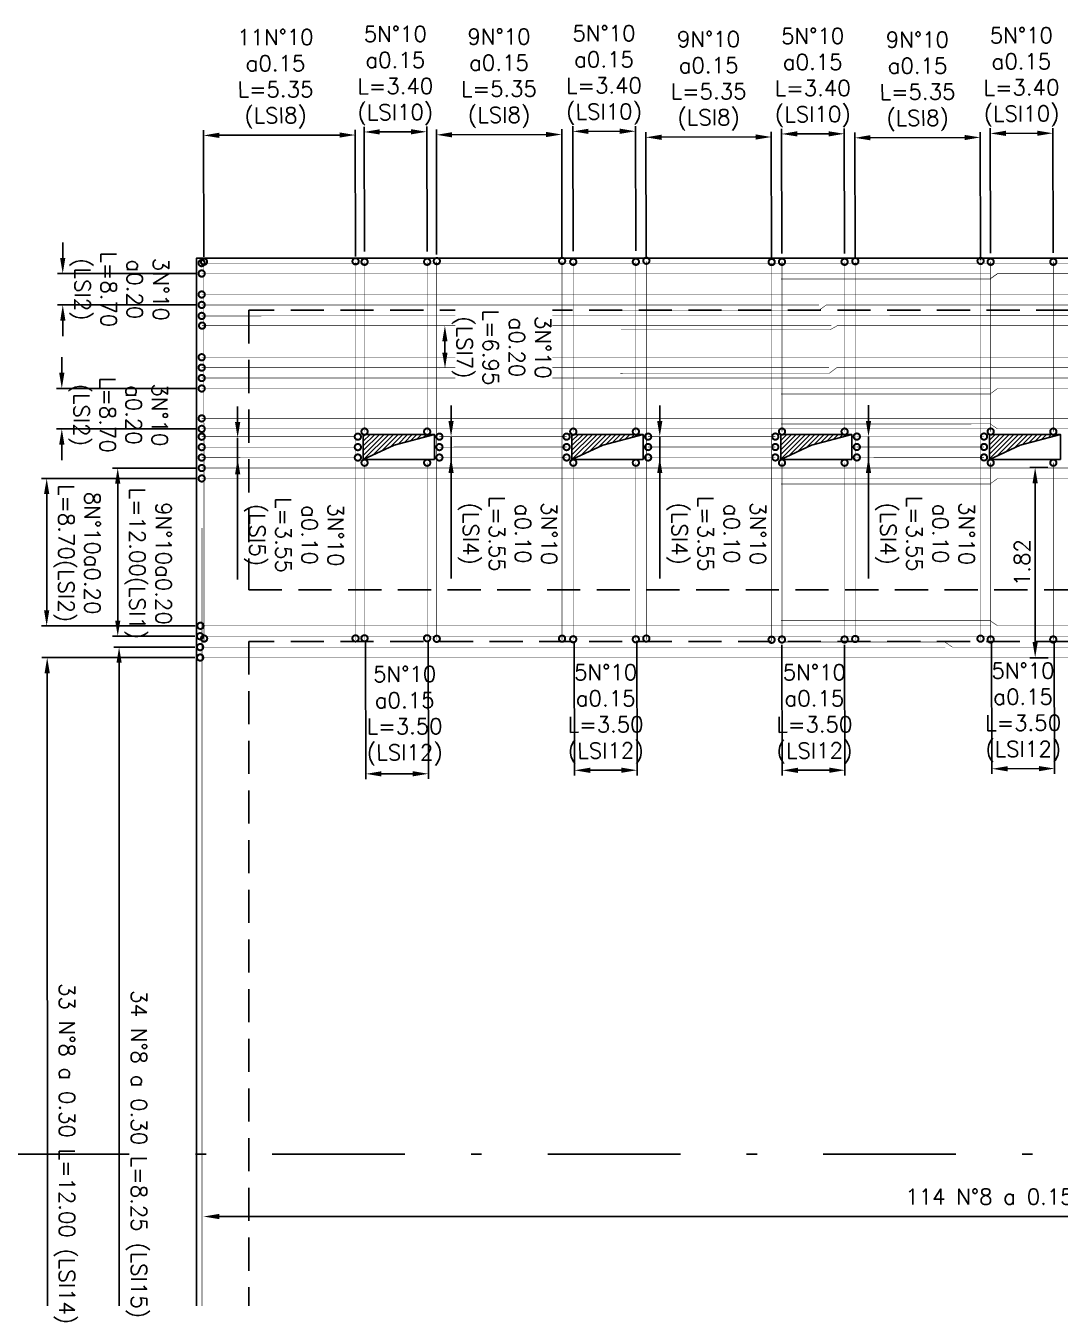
# Model space of a CAD drawing. Header units: metres. Extents: x 1080594 to 1081411, y 976871 to 977162.
# Drawn here: x 1080997.27 to 1081007.19, y 977038.03 to 977050.24 of the extents above; entities that cross this region are included whole.
import ezdxf

# ---------------------------------------------------------------- set-up
doc = ezdxf.new("R2010")
doc.units = ezdxf.units.M
doc.header["$LTSCALE"] = 25.4
for name, pattern in [('DASHDOT', [1, 0.5, -0.25, 0, -0.25]), ('DASHED2', [0.375, 0.25, -0.125]), ('HIDDEN', [0.375, 0.25, -0.125])]:
    doc.linetypes.add(name, pattern=pattern)
for name, color, linetype in [('CONTRAPESO', 3, 'Continuous'), ('DIMCONTRAPESO', 1, 'Continuous'), ('EJE PUENTE', 41, 'DASHDOT'), ('PROY', 9, 'HIDDEN'), ('REF', 6, 'Continuous'), ('REF H', 6, 'Continuous')]:
    doc.layers.add(name, color=color, linetype=linetype)
doc.layers.add('COTA', color=1, linetype='Continuous', lineweight=30)
doc.styles.add('romans', font='romans.shx')
doc.dimstyles.new('Copy 75', dxfattribs={"dimtxt": 0.15, "dimasz": 0.15, "dimexe": 0.05, "dimexo": 0.05, "dimgap": 0.05, "dimtad": 1, "dimzin": 0, "dimdsep": 46, "dimtxsty": 'romans', "dimcen": 0.002, "dimclrd": 1, "dimclre": 1, "dimclrt": 3, "dimadec": 4, "dimazin": 0, "dimtfac": 1, "dimtofl": 0, "dimtmove": 1, "dimatfit": 3, "dimfxl": 1, "dimtolj": 1, "dimtzin": 0, "dimarcsym": 1})

# ---------------------------------------------------------------- blocks, each defined once
blk = doc.blocks.new('*D1449')
at = {"layer": 'Defpoints', "color": 0, "transparency": 16777216}
for p in [(1080998.947, 977044.18), (1080997.483, 977034.667), (1080998.924, 977034.667)]:
    blk.add_point(p, dxfattribs=at)
at = {"layer": 'DIMCONTRAPESO', "color": 1, "lineweight": -2, "transparency": 16777216}
for p, q in [((1080998.897, 977044.18), (1080997.431, 977044.18)), ((1080997.481, 977044.03), (1080997.483, 977034.817)), ((1080998.874, 977034.667), (1080997.433, 977034.667))]:
    blk.add_line(p, q, dxfattribs=at)
at = {"layer": 'DIMCONTRAPESO', "color": 1, "transparency": 16777216}
for points in [[(1080997.506, 977044.03), (1080997.456, 977044.03), (1080997.481, 977044.18)], [(1080997.508, 977034.817), (1080997.458, 977034.817), (1080997.483, 977034.667)]]:
    blk.add_solid(points, dxfattribs=at)
at = {"layer": 'DIMCONTRAPESO', "color": 3, "transparency": 16777216, "insert": (1080997.646, 977039.424), "char_height": 0.15, "attachment_point": 5, "rotation": 270.007, "style": 'romans'}
blk.add_mtext('\\A1;33 N°8 a 0.30 L=12.00 (LSI14)', dxfattribs=at)
blk = doc.blocks.new('*D1450')
at = {"layer": 'Defpoints', "color": 0, "transparency": 16777216}
for p in [(1080998.946, 977044.28), (1080998.171, 977034.558), (1080998.924, 977034.558)]:
    blk.add_point(p, dxfattribs=at)
at = {"layer": 'DIMCONTRAPESO', "color": 1, "lineweight": -2, "transparency": 16777216}
for p, q in [((1080998.896, 977044.28), (1080998.12, 977044.28)), ((1080998.17, 977044.13), (1080998.171, 977034.708)), ((1080998.874, 977034.558), (1080998.121, 977034.558))]:
    blk.add_line(p, q, dxfattribs=at)
at = {"layer": 'DIMCONTRAPESO', "color": 1, "transparency": 16777216}
for points in [[(1080998.195, 977044.13), (1080998.145, 977044.13), (1080998.17, 977044.28)], [(1080998.196, 977034.708), (1080998.146, 977034.708), (1080998.171, 977034.558)]]:
    blk.add_solid(points, dxfattribs=at)
at = {"layer": 'DIMCONTRAPESO', "color": 3, "transparency": 16777216, "insert": (1080998.335, 977039.419), "char_height": 0.15, "attachment_point": 5, "rotation": 270.007, "style": 'romans'}
blk.add_mtext('\\A1;34 N°8 a 0.30 L=8.25 (LSI15)', dxfattribs=at)
blk = doc.blocks.new('*D1459')
at = {"layer": 'Defpoints', "color": 0, "transparency": 16777216}
for p in [(1080998.979, 977038.821), (1080998.979, 977038.821), (1081015.829, 977038.821)]:
    blk.add_point(p, dxfattribs=at)
at = {"layer": 'DIMCONTRAPESO', "color": 1, "lineweight": -2, "transparency": 16777216}
blk.add_line((1081015.679, 977038.821), (1080999.129, 977038.821), dxfattribs=at)
at = {"layer": 'DIMCONTRAPESO', "color": 1, "transparency": 16777216}
for points in [[(1080999.129, 977038.846), (1080999.129, 977038.796), (1080998.979, 977038.821)], [(1081015.679, 977038.846), (1081015.679, 977038.796), (1081015.829, 977038.821)]]:
    blk.add_solid(points, dxfattribs=at)
at = {"layer": 'DIMCONTRAPESO', "color": 3, "transparency": 16777216, "insert": (1081007.404, 977038.986), "char_height": 0.15, "attachment_point": 5, "style": 'romans'}
blk.add_mtext('\\A1;114 N°8 a 0.15 L=12.00 (LSI13)', dxfattribs=at)
blk = doc.blocks.new('*D1583')
at = {"layer": 'Defpoints', "color": 0, "transparency": 16777216}
for p in [(1080998.961, 977047.862), (1080997.63, 977047.561), (1080998.961, 977047.561)]:
    blk.add_point(p, dxfattribs=at)
at = {"layer": 'DIMCONTRAPESO', "color": 1, "lineweight": -2, "transparency": 16777216}
for p, q in [((1080997.63, 977048.011), (1080997.63, 977048.161)), ((1080998.911, 977047.862), (1080997.58, 977047.861)), ((1080998.911, 977047.561), (1080997.58, 977047.561)), ((1080997.631, 977047.411), (1080997.631, 977047.261))]:
    blk.add_line(p, q, dxfattribs=at)
at = {"layer": 'DIMCONTRAPESO', "color": 1, "transparency": 16777216}
for points in [[(1080997.655, 977048.011), (1080997.605, 977048.011), (1080997.63, 977047.861)], [(1080997.656, 977047.411), (1080997.606, 977047.411), (1080997.63, 977047.561)]]:
    blk.add_solid(points, dxfattribs=at)
at = {"layer": 'DIMCONTRAPESO', "color": 3, "transparency": 16777216, "insert": (1080998.17, 977047.71), "char_height": 0.15, "attachment_point": 5, "rotation": 270.0132, "style": 'romans'}
blk.add_mtext('\\A1;3N°10\\Pa0.20\\PL=8.70\\P(LSI2)', dxfattribs=at)
blk = doc.blocks.new('*D1495')
at = {"layer": 'Defpoints', "color": 0, "transparency": 16777216}
for p in [(1080998.961, 977046.76), (1080997.621, 977046.372), (1080998.961, 977046.373)]:
    blk.add_point(p, dxfattribs=at)
at = {"layer": 'DIMCONTRAPESO', "color": 1, "lineweight": -2, "transparency": 16777216}
for p, q in [((1080997.621, 977046.91), (1080997.621, 977047.06)), ((1080998.911, 977046.76), (1080997.571, 977046.76)), ((1080998.911, 977046.373), (1080997.571, 977046.372)), ((1080997.621, 977046.222), (1080997.621, 977046.072))]:
    blk.add_line(p, q, dxfattribs=at)
at = {"layer": 'DIMCONTRAPESO', "color": 1, "transparency": 16777216}
for points in [[(1080997.646, 977046.91), (1080997.596, 977046.91), (1080997.621, 977046.76)], [(1080997.646, 977046.222), (1080997.596, 977046.222), (1080997.621, 977046.372)]]:
    blk.add_solid(points, dxfattribs=at)
at = {"layer": 'DIMCONTRAPESO', "color": 3, "transparency": 16777216, "insert": (1080998.16, 977046.507), "char_height": 0.15, "attachment_point": 5, "rotation": 270.0132, "style": 'romans'}
blk.add_mtext('\\A1;3N°10\\Pa0.20\\PL=8.70\\P(LSI2)', dxfattribs=at)
blk = doc.blocks.new('*D1496')
at = {"layer": 'Defpoints', "color": 0, "transparency": 16777216}
for p in [(1080998.961, 977045.897), (1080997.476, 977044.484), (1080998.95, 977044.485)]:
    blk.add_point(p, dxfattribs=at)
at = {"layer": 'DIMCONTRAPESO', "color": 1, "lineweight": -2, "transparency": 16777216}
for p, q in [((1080998.911, 977045.897), (1080997.426, 977045.897)), ((1080997.476, 977045.747), (1080997.476, 977044.634)), ((1080998.9, 977044.485), (1080997.426, 977044.484))]:
    blk.add_line(p, q, dxfattribs=at)
at = {"layer": 'DIMCONTRAPESO', "color": 1, "transparency": 16777216}
for points in [[(1080997.501, 977045.747), (1080997.451, 977045.747), (1080997.476, 977045.897)], [(1080997.501, 977044.634), (1080997.451, 977044.634), (1080997.476, 977044.484)]]:
    blk.add_solid(points, dxfattribs=at)
at = {"layer": 'DIMCONTRAPESO', "color": 3, "transparency": 16777216, "insert": (1080997.765, 977045.182), "char_height": 0.15, "attachment_point": 5, "rotation": 270.0063, "style": 'romans'}
blk.add_mtext('\\A1;8N°10a0.20\\PL=8.70(LSI2)', dxfattribs=at)
blk = doc.blocks.new('*D1497')
at = {"layer": 'Defpoints', "color": 0, "transparency": 16777216}
for p in [(1080998.962, 977045.997), (1080998.157, 977044.385), (1080998.946, 977044.385)]:
    blk.add_point(p, dxfattribs=at)
at = {"layer": 'DIMCONTRAPESO', "color": 1, "lineweight": -2, "transparency": 16777216}
for p, q in [((1080998.912, 977045.997), (1080998.107, 977045.997)), ((1080998.157, 977045.847), (1080998.157, 977044.535)), ((1080998.896, 977044.385), (1080998.107, 977044.385))]:
    blk.add_line(p, q, dxfattribs=at)
at = {"layer": 'DIMCONTRAPESO', "color": 1, "transparency": 16777216}
for points in [[(1080998.182, 977045.847), (1080998.132, 977045.847), (1080998.157, 977045.997)], [(1080998.182, 977044.535), (1080998.132, 977044.535), (1080998.157, 977044.385)]]:
    blk.add_solid(points, dxfattribs=at)
at = {"layer": 'DIMCONTRAPESO', "color": 3, "transparency": 16777216, "insert": (1080998.446, 977045.083), "char_height": 0.15, "attachment_point": 5, "rotation": 270.0063, "style": 'romans'}
blk.add_mtext('\\A1;9N°10a0.20\\PL=12.00(LSI1)', dxfattribs=at)
blk = doc.blocks.new('*D1506')
at = {"layer": 'Defpoints', "color": 0, "transparency": 16777216}
for p in [(1081005.351, 977046.299), (1081005.351, 977046.099), (1081005.351, 977046.099)]:
    blk.add_point(p, dxfattribs=at)
at = {"layer": 'DIMCONTRAPESO', "color": 1, "lineweight": -2, "transparency": 16777216}
for p, q in [((1081005.351, 977046.449), (1081005.351, 977046.599)), ((1081005.351, 977046.299), (1081005.351, 977046.099)), ((1081005.352, 977044.939), (1081005.351, 977046.099)), ((1081005.351, 977045.949), (1081005.351, 977045.799))]:
    blk.add_line(p, q, dxfattribs=at)
at = {"layer": 'DIMCONTRAPESO', "color": 1, "transparency": 16777216}
for points in [[(1081005.376, 977046.449), (1081005.326, 977046.449), (1081005.351, 977046.299)], [(1081005.376, 977045.949), (1081005.326, 977045.949), (1081005.351, 977046.099)]]:
    blk.add_solid(points, dxfattribs=at)
at = {"layer": 'DIMCONTRAPESO', "color": 3, "transparency": 16777216, "insert": (1081005.891, 977045.368), "char_height": 0.15, "attachment_point": 5, "rotation": 270.0132, "style": 'romans'}
blk.add_mtext('\\A1;3N°10\\Pa0.10\\PL=3.55\\P(LSI4)', dxfattribs=at)
blk = doc.blocks.new('*D1507')
at = {"layer": 'Defpoints', "color": 0, "transparency": 16777216}
for p in [(1081003.351, 977046.298), (1081003.351, 977046.098), (1081003.351, 977046.098)]:
    blk.add_point(p, dxfattribs=at)
at = {"layer": 'DIMCONTRAPESO', "color": 1, "lineweight": -2, "transparency": 16777216}
for p, q in [((1081003.351, 977046.448), (1081003.351, 977046.598)), ((1081003.351, 977046.298), (1081003.351, 977046.098)), ((1081003.352, 977044.939), (1081003.351, 977046.098)), ((1081003.351, 977045.948), (1081003.351, 977045.798))]:
    blk.add_line(p, q, dxfattribs=at)
at = {"layer": 'DIMCONTRAPESO', "color": 1, "transparency": 16777216}
for points in [[(1081003.376, 977046.448), (1081003.326, 977046.448), (1081003.351, 977046.298)], [(1081003.376, 977045.948), (1081003.326, 977045.948), (1081003.351, 977046.098)]]:
    blk.add_solid(points, dxfattribs=at)
at = {"layer": 'DIMCONTRAPESO', "color": 3, "transparency": 16777216, "insert": (1081003.891, 977045.367), "char_height": 0.15, "attachment_point": 5, "rotation": 270.0132, "style": 'romans'}
blk.add_mtext('\\A1;3N°10\\Pa0.10\\PL=3.55\\P(LSI4)', dxfattribs=at)
blk = doc.blocks.new('*D1508')
at = {"layer": 'Defpoints', "color": 0, "transparency": 16777216}
for p in [(1081001.351, 977046.298), (1081001.351, 977046.098), (1081001.351, 977046.098)]:
    blk.add_point(p, dxfattribs=at)
at = {"layer": 'DIMCONTRAPESO', "color": 1, "lineweight": -2, "transparency": 16777216}
for p, q in [((1081001.351, 977046.448), (1081001.351, 977046.598)), ((1081001.351, 977046.298), (1081001.351, 977046.098)), ((1081001.352, 977044.938), (1081001.351, 977046.098)), ((1081001.351, 977045.948), (1081001.351, 977045.798))]:
    blk.add_line(p, q, dxfattribs=at)
at = {"layer": 'DIMCONTRAPESO', "color": 1, "transparency": 16777216}
for points in [[(1081001.376, 977046.448), (1081001.326, 977046.448), (1081001.351, 977046.298)], [(1081001.376, 977045.948), (1081001.326, 977045.948), (1081001.351, 977046.098)]]:
    blk.add_solid(points, dxfattribs=at)
at = {"layer": 'DIMCONTRAPESO', "color": 3, "transparency": 16777216, "insert": (1081001.891, 977045.367), "char_height": 0.15, "attachment_point": 5, "rotation": 270.0132, "style": 'romans'}
blk.add_mtext('\\A1;3N°10\\Pa0.10\\PL=3.55\\P(LSI4)', dxfattribs=at)
blk = doc.blocks.new('*D1509')
at = {"layer": 'Defpoints', "color": 0, "transparency": 16777216}
for p in [(1080999.306, 977046.287), (1080999.306, 977046.087), (1080999.306, 977046.087)]:
    blk.add_point(p, dxfattribs=at)
at = {"layer": 'DIMCONTRAPESO', "color": 1, "lineweight": -2, "transparency": 16777216}
for p, q in [((1080999.306, 977046.437), (1080999.306, 977046.587)), ((1080999.306, 977046.287), (1080999.306, 977046.087)), ((1080999.306, 977044.928), (1080999.306, 977046.087)), ((1080999.306, 977045.937), (1080999.306, 977045.787))]:
    blk.add_line(p, q, dxfattribs=at)
at = {"layer": 'DIMCONTRAPESO', "color": 1, "transparency": 16777216}
for points in [[(1080999.331, 977046.437), (1080999.281, 977046.437), (1080999.306, 977046.287)], [(1080999.331, 977045.937), (1080999.281, 977045.937), (1080999.306, 977046.087)]]:
    blk.add_solid(points, dxfattribs=at)
at = {"layer": 'DIMCONTRAPESO', "color": 3, "transparency": 16777216, "insert": (1080999.845, 977045.356), "char_height": 0.15, "attachment_point": 5, "rotation": 270.0132, "style": 'romans'}
blk.add_mtext('\\A1;3N°10\\Pa0.10\\PL=3.55\\P(LSI5)', dxfattribs=at)
blk = doc.blocks.new('*D1511')
at = {"layer": 'Defpoints', "color": 0, "transparency": 16777216}
for p in [(1081006.518, 977049.205), (1081006.521, 977048.008), (1081007.121, 977048.009)]:
    blk.add_point(p, dxfattribs=at)
at = {"layer": 'DIMCONTRAPESO', "color": 1, "lineweight": -2, "transparency": 16777216}
for p, q in [((1081006.521, 977048.058), (1081006.518, 977049.255)), ((1081006.968, 977049.207), (1081006.668, 977049.206)), ((1081007.121, 977048.059), (1081007.118, 977049.257))]:
    blk.add_line(p, q, dxfattribs=at)
at = {"layer": 'DIMCONTRAPESO', "color": 1, "transparency": 16777216}
for points in [[(1081006.668, 977049.231), (1081006.668, 977049.181), (1081006.518, 977049.205)], [(1081006.968, 977049.232), (1081006.968, 977049.182), (1081007.118, 977049.207)]]:
    blk.add_solid(points, dxfattribs=at)
at = {"layer": 'DIMCONTRAPESO', "color": 3, "transparency": 16777216, "insert": (1081006.817, 977049.746), "char_height": 0.15, "attachment_point": 5, "rotation": 0.1468, "style": 'romans'}
blk.add_mtext('\\A1;5N°10\\Pa0.15\\PL=3.40\\P(LSI10)', dxfattribs=at)
blk = doc.blocks.new('*D1512')
at = {"layer": 'Defpoints', "color": 0, "transparency": 16777216}
for p in [(1081004.518, 977049.2), (1081004.521, 977048.003), (1081005.121, 977048.004)]:
    blk.add_point(p, dxfattribs=at)
at = {"layer": 'DIMCONTRAPESO', "color": 1, "lineweight": -2, "transparency": 16777216}
for p, q in [((1081004.521, 977048.053), (1081004.518, 977049.25)), ((1081004.968, 977049.201), (1081004.668, 977049.201)), ((1081005.121, 977048.054), (1081005.118, 977049.252))]:
    blk.add_line(p, q, dxfattribs=at)
at = {"layer": 'DIMCONTRAPESO', "color": 1, "transparency": 16777216}
for points in [[(1081004.668, 977049.226), (1081004.668, 977049.176), (1081004.518, 977049.2)], [(1081004.968, 977049.226), (1081004.968, 977049.176), (1081005.118, 977049.202)]]:
    blk.add_solid(points, dxfattribs=at)
at = {"layer": 'DIMCONTRAPESO', "color": 3, "transparency": 16777216, "insert": (1081004.817, 977049.74), "char_height": 0.15, "attachment_point": 5, "rotation": 0.1468, "style": 'romans'}
blk.add_mtext('\\A1;5N°10\\Pa0.15\\PL=3.40\\P(LSI10)', dxfattribs=at)
blk = doc.blocks.new('*D1513')
at = {"layer": 'Defpoints', "color": 0, "transparency": 16777216}
for p in [(1081002.518, 977049.225), (1081002.521, 977048.027), (1081003.121, 977048.028)]:
    blk.add_point(p, dxfattribs=at)
at = {"layer": 'DIMCONTRAPESO', "color": 1, "lineweight": -2, "transparency": 16777216}
for p, q in [((1081002.521, 977048.077), (1081002.518, 977049.275)), ((1081002.968, 977049.226), (1081002.668, 977049.225)), ((1081003.121, 977048.078), (1081003.118, 977049.276))]:
    blk.add_line(p, q, dxfattribs=at)
at = {"layer": 'DIMCONTRAPESO', "color": 1, "transparency": 16777216}
for points in [[(1081002.668, 977049.25), (1081002.668, 977049.2), (1081002.518, 977049.225)], [(1081002.968, 977049.251), (1081002.968, 977049.201), (1081003.118, 977049.226)]]:
    blk.add_solid(points, dxfattribs=at)
at = {"layer": 'DIMCONTRAPESO', "color": 3, "transparency": 16777216, "insert": (1081002.817, 977049.765), "char_height": 0.15, "attachment_point": 5, "rotation": 0.1468, "style": 'romans'}
blk.add_mtext('\\A1;5N°10\\Pa0.15\\PL=3.40\\P(LSI10)', dxfattribs=at)
blk = doc.blocks.new('*D1514')
at = {"layer": 'Defpoints', "color": 0, "transparency": 16777216}
for p in [(1081000.518, 977049.219), (1081000.521, 977048.022), (1081001.121, 977048.023)]:
    blk.add_point(p, dxfattribs=at)
at = {"layer": 'DIMCONTRAPESO', "color": 1, "lineweight": -2, "transparency": 16777216}
for p, q in [((1081000.521, 977048.072), (1081000.518, 977049.269)), ((1081000.968, 977049.221), (1081000.668, 977049.22)), ((1081001.121, 977048.073), (1081001.118, 977049.271))]:
    blk.add_line(p, q, dxfattribs=at)
at = {"layer": 'DIMCONTRAPESO', "color": 1, "transparency": 16777216}
for points in [[(1081000.668, 977049.245), (1081000.668, 977049.195), (1081000.518, 977049.219)], [(1081000.968, 977049.246), (1081000.968, 977049.196), (1081001.118, 977049.221)]]:
    blk.add_solid(points, dxfattribs=at)
at = {"layer": 'DIMCONTRAPESO', "color": 3, "transparency": 16777216, "insert": (1081000.817, 977049.759), "char_height": 0.15, "attachment_point": 5, "rotation": 0.1468, "style": 'romans'}
blk.add_mtext('\\A1;5N°10\\Pa0.15\\PL=3.40\\P(LSI10)', dxfattribs=at)
blk = doc.blocks.new('*D1515')
at = {"layer": 'Defpoints', "color": 0, "transparency": 16777216}
for p in [(1081005.22, 977049.163), (1081005.223, 977047.964), (1081006.424, 977047.939)]:
    blk.add_point(p, dxfattribs=at)
at = {"layer": 'DIMCONTRAPESO', "color": 1, "lineweight": -2, "transparency": 16777216}
for p, q in [((1081005.223, 977048.014), (1081005.22, 977049.213)), ((1081006.424, 977047.989), (1081006.421, 977049.217)), ((1081006.271, 977049.166), (1081005.37, 977049.164))]:
    blk.add_line(p, q, dxfattribs=at)
at = {"layer": 'DIMCONTRAPESO', "color": 1, "transparency": 16777216}
for points in [[(1081005.37, 977049.189), (1081005.37, 977049.139), (1081005.22, 977049.163)], [(1081006.271, 977049.191), (1081006.271, 977049.141), (1081006.421, 977049.167)]]:
    blk.add_solid(points, dxfattribs=at)
at = {"layer": 'DIMCONTRAPESO', "color": 3, "transparency": 16777216, "insert": (1081005.821, 977049.704), "char_height": 0.15, "attachment_point": 5, "rotation": 0.1468, "style": 'romans'}
blk.add_mtext('\\A1;9N°10\\Pa0.15\\PL=5.35\\P(LSI8)', dxfattribs=at)
blk = doc.blocks.new('*D1516')
at = {"layer": 'Defpoints', "color": 0, "transparency": 16777216}
for p in [(1081003.218, 977049.168), (1081003.222, 977047.968), (1081004.422, 977047.943)]:
    blk.add_point(p, dxfattribs=at)
at = {"layer": 'DIMCONTRAPESO', "color": 1, "lineweight": -2, "transparency": 16777216}
for p, q in [((1081003.221, 977048.018), (1081003.218, 977049.218)), ((1081004.422, 977047.993), (1081004.419, 977049.221)), ((1081004.269, 977049.171), (1081003.368, 977049.168))]:
    blk.add_line(p, q, dxfattribs=at)
at = {"layer": 'DIMCONTRAPESO', "color": 1, "transparency": 16777216}
for points in [[(1081003.368, 977049.193), (1081003.369, 977049.143), (1081003.218, 977049.168)], [(1081004.269, 977049.196), (1081004.269, 977049.146), (1081004.419, 977049.171)]]:
    blk.add_solid(points, dxfattribs=at)
at = {"layer": 'DIMCONTRAPESO', "color": 3, "transparency": 16777216, "insert": (1081003.819, 977049.709), "char_height": 0.15, "attachment_point": 5, "rotation": 0.1468, "style": 'romans'}
blk.add_mtext('\\A1;9N°10\\Pa0.15\\PL=5.35\\P(LSI8)', dxfattribs=at)
blk = doc.blocks.new('*D1517')
at = {"layer": 'Defpoints', "color": 0, "transparency": 16777216}
for p in [(1081001.21, 977049.192), (1081001.213, 977047.993), (1081002.414, 977047.967)]:
    blk.add_point(p, dxfattribs=at)
at = {"layer": 'DIMCONTRAPESO', "color": 1, "lineweight": -2, "transparency": 16777216}
for p, q in [((1081001.213, 977048.043), (1081001.21, 977049.242)), ((1081002.414, 977048.017), (1081002.411, 977049.245)), ((1081002.261, 977049.195), (1081001.36, 977049.192))]:
    blk.add_line(p, q, dxfattribs=at)
at = {"layer": 'DIMCONTRAPESO', "color": 1, "transparency": 16777216}
for points in [[(1081001.36, 977049.217), (1081001.36, 977049.167), (1081001.21, 977049.192)], [(1081002.261, 977049.22), (1081002.261, 977049.17), (1081002.411, 977049.195)]]:
    blk.add_solid(points, dxfattribs=at)
at = {"layer": 'DIMCONTRAPESO', "color": 3, "transparency": 16777216, "insert": (1081001.811, 977049.733), "char_height": 0.15, "attachment_point": 5, "rotation": 0.1468, "style": 'romans'}
blk.add_mtext('\\A1;9N°10\\Pa0.15\\PL=5.35\\P(LSI8)', dxfattribs=at)
blk = doc.blocks.new('*D1518')
at = {"layer": 'Defpoints', "color": 0, "transparency": 16777216}
for p in [(1080998.979, 977049.186), (1080998.982, 977047.971), (1081000.435, 977047.976)]:
    blk.add_point(p, dxfattribs=at)
at = {"layer": 'DIMCONTRAPESO', "color": 1, "lineweight": -2, "transparency": 16777216}
for p, q in [((1080998.982, 977048.021), (1080998.979, 977049.236)), ((1081000.435, 977048.026), (1081000.432, 977049.24)), ((1081000.282, 977049.19), (1080999.129, 977049.187))]:
    blk.add_line(p, q, dxfattribs=at)
at = {"layer": 'DIMCONTRAPESO', "color": 1, "transparency": 16777216}
for points in [[(1080999.129, 977049.212), (1080999.129, 977049.162), (1080998.979, 977049.186)], [(1081000.282, 977049.215), (1081000.282, 977049.165), (1081000.432, 977049.19)]]:
    blk.add_solid(points, dxfattribs=at)
at = {"layer": 'DIMCONTRAPESO', "color": 3, "transparency": 16777216, "insert": (1080999.669, 977049.728), "char_height": 0.15, "attachment_point": 5, "rotation": 0.1468, "style": 'romans'}
blk.add_mtext('\\A1;11N°10\\Pa0.15\\PL=5.35\\P(LSI8)', dxfattribs=at)
blk = doc.blocks.new('*D1519')
at = {"layer": 'Defpoints', "color": 0, "transparency": 16777216}
for p in [(1081006.531, 977044.388), (1081007.131, 977044.39), (1081006.534, 977043.114)]:
    blk.add_point(p, dxfattribs=at)
at = {"layer": 'DIMCONTRAPESO', "color": 1, "lineweight": -2, "transparency": 16777216}
for p, q in [((1081006.531, 977044.338), (1081006.534, 977043.064)), ((1081007.131, 977044.34), (1081007.134, 977043.066)), ((1081006.984, 977043.115), (1081006.684, 977043.114))]:
    blk.add_line(p, q, dxfattribs=at)
at = {"layer": 'DIMCONTRAPESO', "color": 1, "transparency": 16777216}
for points in [[(1081006.684, 977043.139), (1081006.684, 977043.089), (1081006.534, 977043.114)], [(1081006.984, 977043.14), (1081006.984, 977043.09), (1081007.134, 977043.116)]]:
    blk.add_solid(points, dxfattribs=at)
at = {"layer": 'DIMCONTRAPESO', "color": 3, "transparency": 16777216, "insert": (1081006.833, 977043.654), "char_height": 0.15, "attachment_point": 5, "rotation": 0.1468, "style": 'romans'}
blk.add_mtext('\\A1;5N°10\\Pa0.15\\PL=3.50\\P(LSI12)', dxfattribs=at)
blk = doc.blocks.new('*D1520')
at = {"layer": 'Defpoints', "color": 0, "transparency": 16777216}
for p in [(1081004.522, 977044.353), (1081005.122, 977044.353), (1081004.525, 977043.099)]:
    blk.add_point(p, dxfattribs=at)
at = {"layer": 'DIMCONTRAPESO', "color": 1, "lineweight": -2, "transparency": 16777216}
for p, q in [((1081004.522, 977044.303), (1081004.525, 977043.049)), ((1081005.122, 977044.303), (1081005.125, 977043.05)), ((1081004.975, 977043.1), (1081004.675, 977043.099))]:
    blk.add_line(p, q, dxfattribs=at)
at = {"layer": 'DIMCONTRAPESO', "color": 1, "transparency": 16777216}
for points in [[(1081004.675, 977043.124), (1081004.675, 977043.074), (1081004.525, 977043.099)], [(1081004.975, 977043.125), (1081004.975, 977043.075), (1081005.125, 977043.1)]]:
    blk.add_solid(points, dxfattribs=at)
at = {"layer": 'DIMCONTRAPESO', "color": 3, "transparency": 16777216, "insert": (1081004.833, 977043.639), "char_height": 0.15, "attachment_point": 5, "rotation": 0.1468, "style": 'romans'}
blk.add_mtext('\\A1;5N°10\\Pa0.15\\PL=3.50\\P(LSI12)', dxfattribs=at)
blk = doc.blocks.new('*D1521')
at = {"layer": 'Defpoints', "color": 0, "transparency": 16777216}
for p in [(1081002.531, 977044.387), (1081003.131, 977044.389), (1081002.534, 977043.099)]:
    blk.add_point(p, dxfattribs=at)
at = {"layer": 'DIMCONTRAPESO', "color": 1, "lineweight": -2, "transparency": 16777216}
for p, q in [((1081002.531, 977044.337), (1081002.534, 977043.049)), ((1081003.131, 977044.339), (1081003.134, 977043.05)), ((1081002.984, 977043.1), (1081002.684, 977043.099))]:
    blk.add_line(p, q, dxfattribs=at)
at = {"layer": 'DIMCONTRAPESO', "color": 1, "transparency": 16777216}
for points in [[(1081002.684, 977043.124), (1081002.684, 977043.074), (1081002.534, 977043.099)], [(1081002.984, 977043.125), (1081002.984, 977043.075), (1081003.134, 977043.1)]]:
    blk.add_solid(points, dxfattribs=at)
at = {"layer": 'DIMCONTRAPESO', "color": 3, "transparency": 16777216, "insert": (1081002.833, 977043.639), "char_height": 0.15, "attachment_point": 5, "rotation": 0.1468, "style": 'romans'}
blk.add_mtext('\\A1;5N°10\\Pa0.15\\PL=3.50\\P(LSI12)', dxfattribs=at)
blk = doc.blocks.new('*D1522')
at = {"layer": 'Defpoints', "color": 0, "transparency": 16777216}
for p in [(1081000.531, 977044.387), (1081001.131, 977044.388), (1081000.534, 977043.065)]:
    blk.add_point(p, dxfattribs=at)
at = {"layer": 'DIMCONTRAPESO', "color": 1, "lineweight": -2, "transparency": 16777216}
for p, q in [((1081000.531, 977044.337), (1081000.534, 977043.015)), ((1081001.131, 977044.338), (1081001.134, 977043.016)), ((1081000.984, 977043.066), (1081000.684, 977043.065))]:
    blk.add_line(p, q, dxfattribs=at)
at = {"layer": 'DIMCONTRAPESO', "color": 1, "transparency": 16777216}
for points in [[(1081000.684, 977043.09), (1081000.684, 977043.04), (1081000.534, 977043.065)], [(1081000.984, 977043.091), (1081000.984, 977043.041), (1081001.134, 977043.066)]]:
    blk.add_solid(points, dxfattribs=at)
at = {"layer": 'DIMCONTRAPESO', "color": 3, "transparency": 16777216, "insert": (1081000.907, 977043.621), "char_height": 0.15, "attachment_point": 5, "rotation": 0.1468, "style": 'romans'}
blk.add_mtext('\\A1;5N°10\\Pa0.15\\PL=3.50\\P(LSI12)', dxfattribs=at)
blk = doc.blocks.new('*D1523')
at = {"layer": 'Defpoints', "color": 0, "transparency": 16777216}
for p in [(1081001.292, 977047.362), (1081001.293, 977046.953), (1081001.293, 977046.953)]:
    blk.add_point(p, dxfattribs=at)
at = {"layer": 'DIMCONTRAPESO', "color": 1, "lineweight": -2, "transparency": 16777216}
for p, q in [((1081001.292, 977047.212), (1081001.292, 977047.103)), ((1081001.243, 977046.953), (1081001.243, 977046.953))]:
    blk.add_line(p, q, dxfattribs=at)
at = {"layer": 'DIMCONTRAPESO', "color": 3, "transparency": 16777216, "insert": (1081001.832, 977047.153), "char_height": 0.15, "attachment_point": 5, "rotation": 270.0132, "style": 'romans', "bg_fill": 3, "box_fill_scale": 1.1, "bg_fill_color": 256, "bg_fill_true_color": 13158600, "bg_fill_transparency": 0}
blk.add_mtext('\\A1;3N°10\\Pa0.20\\PL=6.95\\P(LSI7)', dxfattribs=at)
at = {"layer": 'DIMCONTRAPESO', "color": 1, "transparency": 16777216}
for points in [[(1081001.317, 977047.212), (1081001.267, 977047.212), (1081001.292, 977047.362)], [(1081001.317, 977047.103), (1081001.267, 977047.103), (1081001.293, 977046.953)]]:
    blk.add_solid(points, dxfattribs=at)
blk = doc.blocks.new('*D1527')
at = {"layer": 'COTA', "color": 1, "lineweight": -2, "transparency": 16777216}
for p, q in [((1081007.071, 977046.002), (1081006.898, 977046.002)), ((1081006.948, 977045.852), (1081006.948, 977044.329)), ((1081007.072, 977044.179), (1081006.898, 977044.179))]:
    blk.add_line(p, q, dxfattribs=at)
at = {"layer": 'COTA', "color": 1, "transparency": 16777216}
for points in [[(1081006.923, 977045.852), (1081006.973, 977045.852), (1081006.948, 977046.002)], [(1081006.923, 977044.329), (1081006.973, 977044.329), (1081006.948, 977044.179)]]:
    blk.add_solid(points, dxfattribs=at)
at = {"layer": 'Defpoints', "color": 0, "transparency": 16777216}
for p in [(1081007.121, 977046.002), (1081006.948, 977044.179), (1081007.122, 977044.179)]:
    blk.add_point(p, dxfattribs=at)
at = {"layer": 'COTA', "color": 3, "transparency": 16777216, "insert": (1081006.823, 977045.09), "char_height": 0.15, "attachment_point": 5, "rotation": 90, "style": 'romans'}
blk.add_mtext('\\A1;1.82', dxfattribs=at)

msp = doc.modelspace()

# ---------------------------------------------------------------- hatches: boundary and pattern name
at = {"layer": 'DIMCONTRAPESO'}
h = msp.add_hatch(dxfattribs=at)
h.set_pattern_fill('ANSI31', color=9, scale=0.01)
h.set_pattern_definition([(45, (352.475682, -1.190327), (-0.0224506403027, 0.0224506403027), [])])
h.paths.add_polyline_path([(1081000.50949, 977046.319276), (1081001.190811, 977046.319276), (1081000.80438, 977046.217282), (1081000.50949, 977046.079276)])
h = msp.add_hatch(dxfattribs=at)
h.set_pattern_fill('ANSI31', color=9, scale=0.01)
h.set_pattern_definition([(45, (350.475682, -1.190327), (-0.0224506403027, 0.0224506403027), [])])
h.paths.add_polyline_path([(1081002.50949, 977046.319276), (1081003.190811, 977046.319276), (1081002.80438, 977046.217282), (1081002.50949, 977046.079276)])
h = msp.add_hatch(dxfattribs=at)
h.set_pattern_fill('ANSI31', color=9, scale=0.01)
h.set_pattern_definition([(45, (348.475682, -1.190327), (-0.0224506403027, 0.0224506403027), [])])
h.paths.add_polyline_path([(1081004.50949, 977046.319276), (1081005.190811, 977046.319276), (1081004.80438, 977046.217282), (1081004.50949, 977046.079276)])
h = msp.add_hatch(dxfattribs=at)
h.set_pattern_fill('ANSI31', color=9, scale=0.01)
h.set_pattern_definition([(45, (346.475682, -1.190327), (-0.0224506403027, 0.0224506403027), [])])
h.paths.add_polyline_path([(1081006.50949, 977046.319276), (1081007.190811, 977046.319276), (1081006.80438, 977046.217282), (1081006.50949, 977046.079276)])

# ---------------------------------------------------------------- linework, layer by layer
at = {"layer": 'CONTRAPESO'}
for points in [[(1081015.915779, 977048.00955), (1080998.913048, 977048.00955), (1080998.913048, 977030.827608), (1081015.915779, 977030.828608)], [(1081001.190811, 977046.079276), (1081000.50949, 977046.07955), (1081000.50949, 977046.31955), (1081001.190811, 977046.319276)], [(1081003.190811, 977046.079276), (1081002.50949, 977046.07955), (1081002.50949, 977046.31955), (1081003.190811, 977046.319276)], [(1081005.190811, 977046.079276), (1081004.50949, 977046.07955), (1081004.50949, 977046.31955), (1081005.190811, 977046.319276)], [(1081007.190811, 977046.079276), (1081006.50949, 977046.07955), (1081006.50949, 977046.31955), (1081007.190811, 977046.319276)]]:
    msp.add_lwpolyline(points, close=True, dxfattribs=at)
at = {"layer": 'DIMCONTRAPESO', "color": 2}
for points in [[(1081001.190811, 977046.319276), (1081000.80438, 977046.217282), (1081000.50949, 977046.07955)], [(1081003.190811, 977046.319276), (1081002.80438, 977046.217282), (1081002.50949, 977046.07955)], [(1081005.190811, 977046.319276), (1081004.80438, 977046.217282), (1081004.50949, 977046.07955)], [(1081007.190811, 977046.319276), (1081006.80438, 977046.217282), (1081006.50949, 977046.07955)]]:
    msp.add_lwpolyline(points, dxfattribs=at)
at = {"layer": 'EJE PUENTE', "ltscale": 0.1}
msp.add_lwpolyline([(1080965.318063, 977039.41891), (1081093.481143, 977039.41891)], dxfattribs=at)
at = {"layer": 'PROY', "color": 252, "linetype": 'DASHED2', "ltscale": 0.05}
msp.add_lwpolyline([(1080999.413048, 977044.829603), (1080999.413048, 977044.829603), (1081015.373048, 977044.829603), (1081015.373048, 977047.509603), (1080999.413048, 977047.509603), (1080999.413048, 977044.829603)], dxfattribs=at)
at = {"layer": 'PROY', "color": 252, "ltscale": 0.05}
msp.add_lwpolyline([(1081015.373048, 977034.508608), (1081015.373048, 977044.334456), (1080999.413048, 977044.334456), (1080999.413048, 977034.508608)], close=True, dxfattribs=at)
at = {"layer": 'REF', "ltscale": 0.1, "const_width": 0.06}
for points in [[(1080998.993178, 977047.975139, -1), (1080998.974128, 977047.975091, -1)], [(1081000.445552, 977047.978903, -1), (1081000.426502, 977047.978854, -1)], [(1081000.531549, 977047.974158, -1), (1081000.512499, 977047.974159, -1)], [(1081001.131549, 977047.974115, -1), (1081001.112499, 977047.974116, -1)], [(1081001.224176, 977047.980898, -1), (1081001.205126, 977047.980849, -1)], [(1081002.424561, 977047.982981, -1), (1081002.405511, 977047.982932, -1)], [(1081002.531545, 977047.974115, -1), (1081002.512495, 977047.974116, -1)], [(1081003.131545, 977047.974073, -1), (1081003.112495, 977047.974074, -1)], [(1081003.232207, 977047.984242, -1), (1081003.213157, 977047.984193, -1)], [(1081004.432744, 977047.972283, -1), (1081004.413695, 977047.972234, -1)], [(1081004.531478, 977047.974119, -1), (1081004.512428, 977047.974121, -1)], [(1081005.131478, 977047.974119, -1), (1081005.112428, 977047.974121, -1)], [(1081005.234143, 977047.979874, -1), (1081005.215093, 977047.979825, -1)], [(1081006.434606, 977047.982949, -1), (1081006.415556, 977047.982901, -1)], [(1081006.531478, 977047.974115, -1), (1081006.512428, 977047.974116, -1)], [(1081007.131478, 977047.974073, -1), (1081007.112428, 977047.974074, -1)], [(1081000.531476, 977046.346743, -1), (1081000.512426, 977046.346744, -1)], [(1081001.131476, 977046.3467, -1), (1081001.112426, 977046.346702, -1)], [(1081002.531473, 977046.3467, -1), (1081002.512423, 977046.346702, -1)], [(1081003.131473, 977046.346658, -1), (1081003.112423, 977046.346659, -1)], [(1081003.248801, 977046.298366, 1), (1081003.229751, 977046.298361, 1)], [(1081004.531406, 977046.346704, -1), (1081004.512356, 977046.346706, -1)], [(1081005.131406, 977046.346704, -1), (1081005.112356, 977046.346706, -1)], [(1081006.531406, 977046.3467, -1), (1081006.512356, 977046.346702, -1)], [(1081007.131406, 977046.346658, -1), (1081007.112356, 977046.346659, -1)], [(1081003.248824, 977046.198366, 1), (1081003.229774, 977046.198361, 1)], [(1081000.531629, 977046.047961, -1), (1081000.512579, 977046.047962, -1)], [(1081001.131629, 977046.047918, -1), (1081001.112579, 977046.047919, -1)], [(1081002.531625, 977046.047918, -1), (1081002.512575, 977046.047919, -1)], [(1081003.131625, 977046.047876, -1), (1081003.112575, 977046.047877, -1)], [(1081003.248847, 977046.098366, 1), (1081003.229797, 977046.098361, 1)], [(1081004.531558, 977046.047922, -1), (1081004.512508, 977046.047923, -1)], [(1081005.131558, 977046.047922, -1), (1081005.112508, 977046.047923, -1)], [(1081006.531558, 977046.047918, -1), (1081006.512508, 977046.047919, -1)], [(1081007.131558, 977046.047876, -1), (1081007.112508, 977046.047877, -1)], [(1080998.993731, 977044.36233, -1), (1080998.974681, 977044.362281, -1)], [(1081000.444922, 977044.363504, -1), (1081000.425872, 977044.363455, -1)], [(1081000.531143, 977044.365007, -1), (1081000.512093, 977044.365009, -1)], [(1081001.131143, 977044.364965, -1), (1081001.112093, 977044.364966, -1)], [(1081001.223546, 977044.359716, -1), (1081001.204496, 977044.359667, -1)], [(1081002.423931, 977044.361175, -1), (1081002.404881, 977044.361126, -1)], [(1081002.531139, 977044.35544, -1), (1081002.512089, 977044.355441, -1)], [(1081003.131139, 977044.355397, -1), (1081003.112089, 977044.355399, -1)], [(1081003.231577, 977044.362436, -1), (1081003.212527, 977044.362387, -1)], [(1081004.432115, 977044.350477, -1), (1081004.413065, 977044.350429, -1)], [(1081004.531073, 977044.353176, -1), (1081004.512023, 977044.353177, -1)], [(1081005.131073, 977044.353176, -1), (1081005.112023, 977044.353177, -1)], [(1081005.233514, 977044.358068, -1), (1081005.214464, 977044.358019, -1)], [(1081006.433976, 977044.361144, -1), (1081006.414926, 977044.361095, -1)], [(1081006.531073, 977044.353176, -1), (1081006.512023, 977044.353177, -1)], [(1081007.131073, 977044.353134, -1), (1081007.112023, 977044.353135, -1)]]:
    msp.add_lwpolyline(points, format="xyb", close=True, dxfattribs=at)
at = {"layer": 'REF', "ltscale": 0.1, "const_width": 0.005}
for points in [[(1081002.414375, 977044.351412), (1081002.413842, 977047.978377)], [(1081003.222021, 977044.352673), (1081003.221488, 977047.979638)], [(1081006.42442, 977044.351381), (1081006.423887, 977047.978346)], [(1080998.982993, 977044.343571), (1080998.982459, 977047.970536)], [(1081000.435366, 977044.347334), (1081000.434833, 977047.974299)], [(1081000.521418, 977046.346639), (1081000.52149, 977047.974796)], [(1081001.121418, 977046.346596), (1081001.12149, 977047.974754)], [(1081002.521415, 977046.346596), (1081002.521487, 977047.974754)], [(1081003.121415, 977046.346554), (1081003.121487, 977047.974711)], [(1081004.422559, 977044.340714), (1081004.422026, 977047.967679)], [(1081004.521348, 977046.3466), (1081004.52142, 977047.974758)], [(1081005.121348, 977046.3466), (1081005.12142, 977047.974758)], [(1081005.223958, 977044.348305), (1081005.223425, 977047.97527)], [(1081006.521348, 977046.346596), (1081006.52142, 977047.974754)], [(1081007.121348, 977046.346554), (1081007.12142, 977047.974711)], [(1081000.521619, 977044.353177), (1081000.52157, 977046.047844)], [(1081001.121619, 977044.353177), (1081001.12157, 977046.047801)], [(1081002.521615, 977044.353177), (1081002.521567, 977046.047801)], [(1081003.121615, 977044.353177), (1081003.121567, 977046.047759)], [(1081004.521549, 977044.353177), (1081004.5215, 977046.047805)], [(1081005.121549, 977044.353177), (1081005.1215, 977046.047805)], [(1081006.521549, 977044.353177), (1081006.5215, 977046.047801)], [(1081007.121549, 977044.353177), (1081007.1215, 977046.047759)], [(1080998.964306, 977045.422579), (1080998.964306, 977033.422579)]]:
    msp.add_lwpolyline(points, dxfattribs=at)
at = {"layer": 'REF H', "ltscale": 0.1, "const_width": 0.06}
for points in [[(1080998.970589, 977047.962469, -1), (1080998.951539, 977047.962464, -1)], [(1080998.970601, 977047.96166, -1), (1080998.951551, 977047.961656, -1)], [(1080998.9706, 977047.862438, -1), (1080998.95155, 977047.862434, -1)], [(1080998.970612, 977047.86163, -1), (1080998.951562, 977047.861626, -1)], [(1080998.97067, 977047.661065, -1), (1080998.95162, 977047.661061, -1)], [(1080998.970693, 977047.561073, -1), (1080998.951643, 977047.561068, -1)], [(1080998.970716, 977047.455569, -1), (1080998.951666, 977047.455564, -1)], [(1080998.974671, 977047.362456, -1), (1080998.955621, 977047.362452, -1)], [(1080998.970809, 977047.059472, -1), (1080998.951759, 977047.059468, -1)], [(1080998.970832, 977046.959561, -1), (1080998.951782, 977046.959556, -1)], [(1080998.970855, 977046.859989, -1), (1080998.951805, 977046.859985, -1)], [(1080998.970878, 977046.759898, -1), (1080998.951828, 977046.759893, -1)], [(1080998.970967, 977046.372706, 1), (1080998.951917, 977046.372702, 1)], [(1080998.970999, 977046.472931, 1), (1080998.951949, 977046.472927, 1)], [(1080998.971039, 977046.297389, 1), (1080998.951989, 977046.297384, 1)], [(1081000.46748, 977046.297723, 1), (1081000.44843, 977046.297719, 1)], [(1081001.248801, 977046.297904, 1), (1081001.229751, 977046.297899, 1)], [(1081002.46748, 977046.298185, 1), (1081002.44843, 977046.298181, 1)], [(1081004.46748, 977046.298647, 1), (1081004.44843, 977046.298643, 1)], [(1081005.248801, 977046.298828, 1), (1081005.229751, 977046.298824, 1)], [(1081006.46748, 977046.29911, 1), (1081006.44843, 977046.299105, 1)], [(1080998.971062, 977046.197389, 1), (1080998.952012, 977046.197384, 1)], [(1081000.467503, 977046.197723, 1), (1081000.448453, 977046.197719, 1)], [(1081001.248824, 977046.197904, 1), (1081001.229774, 977046.197899, 1)], [(1081002.467503, 977046.198185, 1), (1081002.448453, 977046.198181, 1)], [(1081004.467503, 977046.198647, 1), (1081004.448453, 977046.198643, 1)], [(1081005.248824, 977046.198828, 1), (1081005.229774, 977046.198824, 1)], [(1081006.467503, 977046.19911, 1), (1081006.448453, 977046.199105, 1)], [(1080998.971085, 977046.097389, 1), (1080998.952035, 977046.097384, 1)], [(1080998.971109, 977045.997157, 1), (1080998.952059, 977045.997153, 1)], [(1081000.467526, 977046.097723, 1), (1081000.448476, 977046.097719, 1)], [(1081001.248847, 977046.097904, 1), (1081001.229797, 977046.097899, 1)], [(1081002.467526, 977046.098185, 1), (1081002.448476, 977046.098181, 1)], [(1081004.467526, 977046.098647, 1), (1081004.448476, 977046.098643, 1)], [(1081005.248847, 977046.098828, 1), (1081005.229797, 977046.098824, 1)], [(1081006.467526, 977046.09911, 1), (1081006.448476, 977046.099105, 1)], [(1080998.971132, 977045.897264, 1), (1080998.952082, 977045.89726, 1)], [(1080998.959073, 977044.484664, 1), (1080998.940023, 977044.48466, 1)], [(1080998.955317, 977044.384664, 1), (1080998.936267, 977044.38466, 1)], [(1080998.955794, 977044.280246, 1), (1080998.936744, 977044.280241, 1)], [(1080998.9565, 977044.180236, 1), (1080998.93745, 977044.180232, 1)]]:
    msp.add_lwpolyline(points, format="xyb", close=True, dxfattribs=at)
at = {"layer": 'REF H', "ltscale": 0.1, "const_width": 0.005}
for points in [[(1081010.311075, 977047.961658), (1080998.961076, 977047.961658)], [(1081006.51598, 977047.861628), (1080998.961087, 977047.861628)], [(1081004.512413, 977047.808036), (1081006.515991, 977047.809027), (1081006.586873, 977047.85895), (1081015.861607, 977047.861657)], [(1081004.512425, 977047.810715), (1081006.516003, 977047.811705), (1081006.586884, 977047.861628), (1081015.861619, 977047.860849)], [(1081010.311145, 977047.661063), (1080998.961323, 977047.661063)], [(1081004.877496, 977047.561066), (1080998.961168, 977047.56107)], [(1081002.87393, 977047.510153), (1081004.877508, 977047.511144), (1081004.948389, 977047.561066), (1081015.857067, 977047.561093)], [(1081010.311191, 977047.458189), (1080998.961191, 977047.455566)], [(1081004.994872, 977047.362454), (1080998.965146, 977047.362454)], [(1081002.978272, 977047.322316), (1081004.98185, 977047.322316), (1081005.052732, 977047.362454), (1081014.323182, 977047.362454)], [(1081010.311283, 977047.05947), (1080998.961284, 977047.05947)], [(1081004.974143, 977046.959559), (1080998.961307, 977046.959559)], [(1081002.973222, 977046.906007), (1081004.9768, 977046.906997), (1081005.047682, 977046.959559), (1081014.32321, 977046.959559)], [(1081010.31133, 977046.859987), (1080998.96133, 977046.859987)], [(1081006.516294, 977046.759895), (1080998.961402, 977046.759895)], [(1081004.512679, 977046.706412), (1081006.516257, 977046.707403), (1081006.587139, 977046.759895), (1081015.861873, 977046.759895)], [(1081010.311419, 977046.472929), (1080998.961419, 977046.472929)], [(1081004.512745, 977046.419353), (1081006.516324, 977046.420343), (1081006.587228, 977046.372704), (1081015.861963, 977046.372974)], [(1081006.516335, 977046.372704), (1080998.961442, 977046.372704)], [(1081000.43481, 977046.297731), (1080998.961459, 977046.29739)], [(1081002.4579, 977046.298187), (1081001.239221, 977046.297906)], [(1081004.4579, 977046.298649), (1081003.239221, 977046.298368)], [(1081006.4579, 977046.299111), (1081005.239221, 977046.29883)], [(1081000.434814, 977046.197731), (1080998.961482, 977046.19739)], [(1081002.457923, 977046.198187), (1081001.239244, 977046.197906)], [(1081004.457923, 977046.198649), (1081003.239244, 977046.198368)], [(1081006.457923, 977046.199111), (1081005.239244, 977046.19883)], [(1081000.434818, 977046.097731), (1080998.961505, 977046.09739)], [(1081002.457946, 977046.098187), (1081001.239267, 977046.097906)], [(1081004.457946, 977046.098649), (1081003.239267, 977046.098368)], [(1081006.457946, 977046.099111), (1081005.239267, 977046.09883)], [(1081010.311333, 977045.997159), (1080998.961333, 977045.997159)], [(1081006.516795, 977045.897262), (1080998.961356, 977045.897262)], [(1081004.512682, 977045.843685), (1081006.516261, 977045.844676), (1081006.587142, 977045.897262), (1081015.861877, 977045.897306)], [(1081006.517262, 977044.484662), (1080998.961878, 977044.484662)], [(1081004.513181, 977044.533095), (1081006.51676, 977044.533031), (1081006.588296, 977044.484662), (1081015.862399, 977044.484718)], [(1081010.311901, 977044.384662), (1080998.961902, 977044.384662)], [(1081004.539312, 977044.328615), (1081006.083795, 977044.328565), (1081006.154506, 977044.280244), (1081015.862446, 977044.280253)], [(1081006.087327, 977044.280244), (1080998.961926, 977044.280244)], [(1081010.064306, 977044.180234), (1080998.961949, 977044.180234)]]:
    msp.add_lwpolyline(points, dxfattribs=at)

# ---------------------------------------------------------------- dimensions: what is measured, and where the dimension line sits
at = {"layer": 'COTA', "color": 2}
dim = msp.add_linear_dim(base=(1081006.948239, 977044.178796), p1=(1081007.1215, 977046.001767), p2=(1081007.121569, 977044.178796), angle=90, dimstyle='Copy 75', dxfattribs=at)
dim.commit()
dim.dimension.update_dxf_attribs({"geometry": '*D1527', "text_midpoint": (1081006.823239, 977045.090281)})
at = {"layer": 'DIMCONTRAPESO', "color": 2}
for base, p1, p2, angle, text, picture, middle in [((1080998.979344, 977049.186467), (1081000.43475, 977047.975562), (1080998.982459, 977047.970536), 180.1467971, '11N°10\\Pa0.15\\PL=5.35\\P(LSI8)', '*D1518', (1080999.67039, 977049.188238)), ((1081000.51818, 977049.219443), (1081001.121247, 977048.023274), (1081000.521247, 977048.022302), 180.1467971, '5N°10\\Pa0.15\\PL=3.40\\P(LSI10)', '*D1514', (1081000.818179, 977049.220212)), ((1081001.210262, 977049.19206), (1081002.41387, 977047.967444), (1081001.213335, 977047.992606), 180.1467971, '9N°10\\Pa0.15\\PL=5.35\\P(LSI8)', '*D1517', (1081001.812534, 977049.193487)), ((1081002.518174, 977049.224567), (1081003.12124, 977048.028398), (1081002.521241, 977048.027426), 180.1467971, '5N°10\\Pa0.15\\PL=3.40\\P(LSI10)', '*D1513', (1081002.818173, 977049.225336)), ((1081003.218444, 977049.167843), (1081004.422051, 977047.943227), (1081003.221517, 977047.968389), 180.1467971, '9N°10\\Pa0.15\\PL=5.35\\P(LSI8)', '*D1516', (1081003.820716, 977049.16927)), ((1081004.518174, 977049.200329), (1081005.121241, 977048.00416), (1081004.521241, 977048.003188), 180.1467971, '5N°10\\Pa0.15\\PL=3.40\\P(LSI10)', '*D1512', (1081004.818173, 977049.201098)), ((1081005.220329, 977049.163447), (1081006.423937, 977047.938831), (1081005.223402, 977047.963993), 180.1467971, '9N°10\\Pa0.15\\PL=5.35\\P(LSI8)', '*D1515', (1081005.822601, 977049.164874)), ((1081006.518167, 977049.205453), (1081007.121234, 977048.009284), (1081006.521234, 977048.008312), 180.1467971, '5N°10\\Pa0.15\\PL=3.40\\P(LSI10)', '*D1511', (1081006.818166, 977049.206222)), ((1080997.630473, 977047.560763), (1080998.961087, 977047.861628), (1080998.961168, 977047.56107), 90.0132375, '3N°10\\Pa0.20\\PL=8.70\\P(LSI2)', '*D1583', (1080997.630439, 977047.710182)), ((1080997.621223, 977046.372394), (1080998.961402, 977046.759895), (1080998.961442, 977046.372704), 90.0132375, '3N°10\\Pa0.20\\PL=8.70\\P(LSI2)', '*D1495', (1080997.621192, 977046.50672)), ((1080999.305697, 977046.087445), (1080999.305651, 977046.287445), (1080999.305697, 977046.087445), 90.0132375, '3N°10\\Pa0.10\\PL=3.55\\P(LSI5)', '*D1509', (1080999.309409, 977045.35622)), ((1081001.351366, 977046.097932), (1081001.351319, 977046.297932), (1081001.351366, 977046.097932), 90.0132375, '3N°10\\Pa0.10\\PL=3.55\\P(LSI4)', '*D1508', (1081001.355077, 977045.366706)), ((1081003.351366, 977046.098394), (1081003.351319, 977046.298394), (1081003.351366, 977046.098394), 90.0132375, '3N°10\\Pa0.10\\PL=3.55\\P(LSI4)', '*D1507', (1081003.355077, 977045.367168)), ((1081005.351366, 977046.098856), (1081005.351319, 977046.298856), (1081005.351366, 977046.098856), 90.0132375, '3N°10\\Pa0.10\\PL=3.55\\P(LSI4)', '*D1506', (1081005.355077, 977045.36763)), ((1080998.157102, 977044.384576), (1080998.961584, 977045.997155), (1080998.945792, 977044.384662), 270.006259, '9N°10a0.20\\PL=12.00(LSI1)', '*D1497', (1080998.157068, 977045.082477)), ((1080997.476188, 977044.484501), (1080998.961356, 977045.897262), (1080998.949548, 977044.484662), 270.006259, '8N°10a0.20\\PL=8.70(LSI2)', '*D1496', (1080997.476112, 977045.182427)), ((1081000.534284, 977043.064575), (1081001.130894, 977044.388414), (1081000.530896, 977044.386876), 180.1467971, '5N°10\\Pa0.15\\PL=3.50\\P(LSI12)', '*D1522', (1081000.908653, 977043.081643)), ((1081002.534198, 977043.098721), (1081003.130894, 977044.388876), (1081002.530896, 977044.387338), 180.1467971, '5N°10\\Pa0.15\\PL=3.50\\P(LSI12)', '*D1521', (1081002.834197, 977043.09949)), ((1081004.524763, 977043.098697), (1081005.121548, 977044.353177), (1081004.521549, 977044.353177), 180.1467971, '5N°10\\Pa0.15\\PL=3.50\\P(LSI12)', '*D1520', (1081004.834198, 977043.09949)), ((1081006.534161, 977043.114025), (1081007.130894, 977044.3898), (1081006.530896, 977044.388263), 180.1467971, '5N°10\\Pa0.15\\PL=3.50\\P(LSI12)', '*D1519', (1081006.83416, 977043.114794))]:
    dim = msp.add_linear_dim(base=base, p1=p1, p2=p2, angle=angle, text=text, dimstyle='Copy 75', dxfattribs=at)
    dim.commit()
    dim.dimension.update_dxf_attribs({"geometry": picture, "text_midpoint": middle, "dimtype": 160})
for base, p1, p2, angle, text, picture, middle in [((1080998.171346, 977034.557801), (1080998.946269, 977044.280244), (1080998.923778, 977034.557893), 90.0069786, '34 N°8 a 0.30 L=8.25 (LSI15)', '*D1450', (1080998.335039, 977039.418995)), ((1080997.482573, 977034.667242), (1080998.946975, 977044.180234), (1080998.923774, 977034.667418), 90.0069786, '33 N°8 a 0.30 L=12.00 (LSI14)', '*D1449', (1080997.64628, 977039.423669)), ((1080998.979002, 977038.821328), (1081015.829073, 977038.821328), (1080998.979002, 977038.821328), 180, '114 N°8 a 0.15 L=12.00 (LSI13)', '*D1459', (1081007.404037, 977038.985613))]:
    dim = msp.add_linear_dim(base=base, p1=p1, p2=p2, angle=angle, text=text, dimstyle='Copy 75', dxfattribs=at)
    dim.commit()
    dim.dimension.update_dxf_attribs({"geometry": picture, "text_midpoint": middle})

# ---------------------------------------------------------------- next in the draw order: dimensions: what is measured, and where the dimension line sits
dim = msp.add_linear_dim(base=(1081001.292522, 977046.952929), p1=(1081001.292428, 977047.362454), p2=(1081001.292597, 977046.952929), angle=90.0132375, text='3N°10\\Pa0.20\\PL=6.95\\P(LSI7)', dimstyle='Copy 75', override={"dimtfill": 1}, dxfattribs=at)
dim.commit()
dim.dimension.update_dxf_attribs({"geometry": '*D1523', "text_midpoint": (1081001.292551, 977047.152929), "dimtype": 160})

# ---------------------------------------------------------------- next in the draw order: linework, layer by layer
at = {"layer": 'REF', "ltscale": 0.1, "const_width": 0.005}
msp.add_lwpolyline([(1081001.213991, 977044.349329), (1081001.213457, 977047.976294)], dxfattribs=at)

doc.saveas('drawing.dxf')
